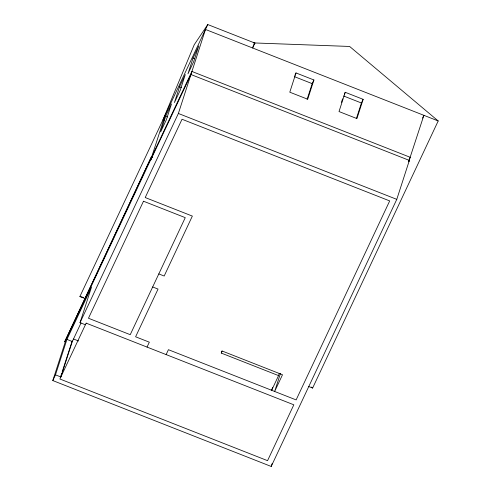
<?xml version="1.0" encoding="UTF-8"?>
<svg xmlns="http://www.w3.org/2000/svg" width="491" height="491" viewBox="0 0 491 491"><rect width="100%" height="100%" fill="white"/><g stroke="black" fill="none" stroke-linecap="round" stroke-linejoin="round"><path stroke-width="0.74" d="M165.215 115.078L150.657 160.146L190.962 74.534L409.365 160.416L396.783 199.358L271.204 466.45L52.801 380.568L65.806 340.306L151.124 158.851L150.7 160.164M52.801 380.568L55.483 374.854L66.936 339.41L91.473 287.217L80.027 322.661L85.397 324.772M60.596 376.849L61.756 373.258M62.216 371.816L72.202 340.907M81.021 322.98L72.306 341.527L60.853 376.971L55.483 374.854M151.345 156.967L64.695 341.804L151.345 156.967L152.762 157.525M165.731 116.164L160.643 131.919L166.394 119.681L171.482 103.932L165.731 116.164L167.744 116.956M179.534 86.803L174.446 102.558L180.197 90.326L185.285 74.571L179.534 86.803L181.547 87.594M193.055 58.055L187.967 73.81L193.718 61.578L198.806 45.823L193.055 58.055L194.393 58.582M80.027 322.661L178.38 113.476L205.477 29.442L438.199 120.958L312.62 388.05L308.336 386.368M296.005 72.932L289.788 92.185L307.691 99.225L313.909 79.972L296.005 72.932L294.858 75.381M279.262 373.448L278.563 375.609L221.275 353.084L221.975 350.918M307.114 99.329L312.184 83.642L313.909 79.972M341.435 102.38L342.589 98.814M345.234 92.296L339.017 111.549L356.92 118.589L363.137 99.335L345.234 92.296L344.375 94.131M356.343 118.693L361.413 103L363.137 99.335M272.591 387.405L271.658 390.29L278.563 375.609M280.465 373.43L274.641 391.462L282.503 374.743L222.233 351.047L221.275 353.084M271.204 466.45L272.137 463.565M84.888 298.497L79.892 296.533L207.779 24.55L254.915 43.085L252.62 47.983L253.528 45.154L254.915 43.085M151.645 157.083L191.907 71.453L410.31 157.335L408.678 160.803M147.03 347.076L149.332 342.184L135.608 336.789L158.041 289.076L152.67 286.965M166.124 354.588L168.425 349.696L296.128 399.907L389.688 200.917L182.026 119.258L145.213 197.548L192.355 216.089L164.172 276.028L158.802 273.917M422.573 118.104L423.88 115.33L408.665 161.785L409.365 160.416M207.779 24.55L194.24 44.718L162.914 119.97L164.43 120.013M253.344 42.907L349.617 46.455L438.199 120.958M79.892 296.533L83.574 297.46M294.281 76.602L312.184 83.642M343.51 95.96L361.413 103M178.38 113.476L396.783 199.358M73.607 339.029L78.56 340.975M66.936 339.41L72.306 341.527M311.447 387.061L312.62 388.05M86.164 323.146L59.896 379.009L267.558 460.668L293.827 404.805L86.164 323.146M143.489 201.218L88.466 318.248L130.238 334.678L185.26 217.648L143.489 201.218"/></g></svg>
